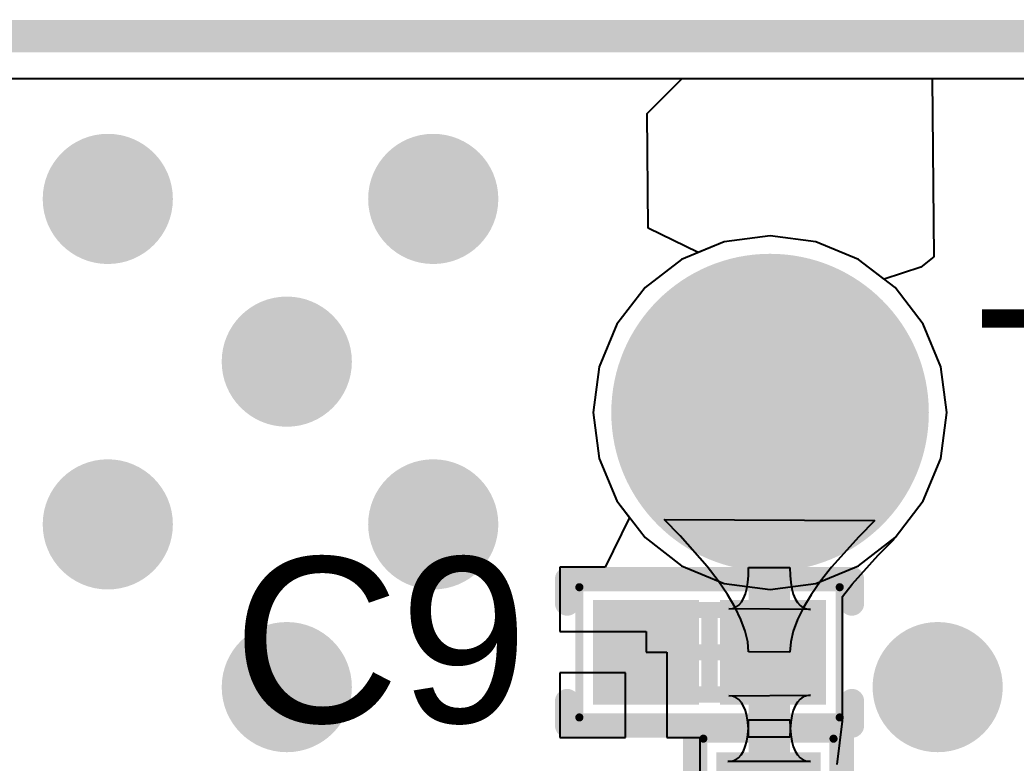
# Model space of a CAD drawing. Header units: inches. Extents: x 0 to 5455, y -5 to 5444.
# Drawn here: x 9.36 to 15.48, y 33.53 to 38.1 of the extents above; entities that cross this region are included whole.
import ezdxf

# ---------------------------------------------------------------- set-up
doc = ezdxf.new("R2010")
doc.units = ezdxf.units.IN
for name, color, linetype in [('Board Outline', 6, 'Continuous'), ('Bottom Layer', 5, 'Continuous'), ('Bottom Solder', 6, 'Continuous'), ('Multi-Layer', 9, 'Continuous'), ('Pad Holes', 156, 'Continuous'), ('Top 3D Body', 56, 'Continuous'), ('Top Courtyard', 56, 'Continuous'), ('Top Layer', 1, 'Continuous'), ('Top Overlay', 2, 'Continuous'), ('Top Paste', 8, 'Continuous'), ('Top Solder', 216, 'Continuous'), ('Via Holes', 16, 'Continuous')]:
    doc.layers.add(name, color=color, linetype=linetype)
doc.styles.add('Arial', font='', dxfattribs={"height": 0.2})
doc.styles.get('Arial').set_extended_font_data('Arial')

# ---------------------------------------------------------------- blocks, each defined once
blk = doc.blocks.new('2C1CB748_2B7B_4AED_959C_BA5F218FC650_37')
at = {"layer": 'Bottom Layer'}
h = blk.add_hatch(color=5, dxfattribs=at)
edge = h.paths.add_edge_path()
edge.add_arc((-1, -5), 0.925, 0, 360)
at = {"layer": 'Bottom Solder'}
h = blk.add_hatch(color=6, dxfattribs=at)
edge = h.paths.add_edge_path()
edge.add_arc((-1, -5), 0.9758, 0, 360)
at = {"layer": 'Multi-Layer'}
h = blk.add_hatch(color=9, dxfattribs=at)
edge = h.paths.add_edge_path()
edge.add_arc((-1, -5), 0.925, 0, 360)
at = {"layer": 'Pad Holes'}
h = blk.add_hatch(color=7, dxfattribs=at)
edge = h.paths.add_edge_path()
edge.add_arc((-1, -5), 0.5, 0, 360)
at = {"layer": 'Top Layer'}
h = blk.add_hatch(color=1, dxfattribs=at)
edge = h.paths.add_edge_path()
edge.add_arc((-1, -5), 0.925, 0, 360)
at = {"layer": 'Top Solder'}
h = blk.add_hatch(color=216, dxfattribs=at)
edge = h.paths.add_edge_path()
edge.add_arc((-1, -5), 0.9758, 0, 360)
blk = doc.blocks.new('CAP_0402_1005_RF_39')
at = {"layer": 'Top Layer'}
for points in [[(-0.665, -0.27), (-0.665, 0.27), (-0.115, 0.27), (-0.115, -0.27)], [(0.115, -0.27), (0.115, 0.27), (0.665, 0.27), (0.665, -0.27)]]:
    blk.add_hatch(color=1, dxfattribs=at).paths.add_polyline_path(points)
at = {"layer": 'Top Paste'}
for points in [[(-0.665, -0.27), (-0.665, 0.27), (-0.115, 0.27), (-0.115, -0.27)], [(0.115, -0.27), (0.115, 0.27), (0.665, 0.27), (0.665, -0.27)]]:
    blk.add_hatch(color=8, dxfattribs=at).paths.add_polyline_path(points)
at = {"layer": 'Top Solder'}
for points in [[(-0.7158, -0.3208), (-0.7158, 0.3208), (-0.0642, 0.3208), (-0.0642, -0.3208)], [(0.0642, -0.3208), (0.0642, 0.3208), (0.7158, 0.3208), (0.7158, -0.3208)]]:
    blk.add_hatch(color=216, dxfattribs=at).paths.add_polyline_path(points)
at = {"layer": 'Top 3D Body'}
for points in [[(-0.515, -0.26, 0.1, 0.1, 0), (-0.515, 0.26, 0.1, 0.1, 0)], [(-0.515, 0.26, 0.1, 0.1, 0), (0.515, 0.26, 0.1, 0.1, 0)], [(0.515, -0.26, 0.1, 0.1, 0), (0.515, 0.26, 0.1, 0.1, 0)], [(-0.515, -0.26, 0.1, 0.1, 0), (0.515, -0.26, 0.1, 0.1, 0)]]:
    blk.add_lwpolyline(points, format="xyseb", dxfattribs=at)
for points in [[(-0.54, 0.26, 0.05, 0.05, 1), (-0.49, 0.26, 0.05, 0.05, 1)], [(-0.54, 0.26, 0.05, 0.05, 1), (-0.49, 0.26, 0.05, 0.05, 1)], [(0.49, 0.26, 0.05, 0.05, 1), (0.54, 0.26, 0.05, 0.05, 1)], [(0.49, 0.26, 0.05, 0.05, 1), (0.54, 0.26, 0.05, 0.05, 1)], [(-0.54, -0.26, 0.05, 0.05, 1), (-0.49, -0.26, 0.05, 0.05, 1)], [(-0.54, -0.26, 0.05, 0.05, 1), (-0.49, -0.26, 0.05, 0.05, 1)], [(0.49, -0.26, 0.05, 0.05, 1), (0.54, -0.26, 0.05, 0.05, 1)], [(0.49, -0.26, 0.05, 0.05, 1), (0.54, -0.26, 0.05, 0.05, 1)]]:
    blk.add_lwpolyline(points, format="xyseb", close=True, dxfattribs=at)
at = {"layer": 'Top Courtyard'}
for points in [[(-0.8, -0.4, 0.05, 0.05, 0), (-0.8, 0.4, 0.05, 0.05, 0)], [(-0.8, 0.4, 0.05, 0.05, 0), (0.8, 0.4, 0.05, 0.05, 0)], [(0.8, -0.4, 0.05, 0.05, 0), (0.8, 0.4, 0.05, 0.05, 0)], [(0, -0.26, 0.1, 0.1, 0), (0, 0.26, 0.1, 0.1, 0)], [(-0.26, 0, 0.1, 0.1, 0), (0.26, 0, 0.1, 0.1, 0)], [(-0.8, -0.4, 0.05, 0.05, 0), (0.8, -0.4, 0.05, 0.05, 0)]]:
    blk.add_lwpolyline(points, format="xyseb", dxfattribs=at)
for points in [[(-0.8125, 0.4, 0.025, 0.025, 1), (-0.7875, 0.4, 0.025, 0.025, 1)], [(-0.8125, 0.4, 0.025, 0.025, 1), (-0.7875, 0.4, 0.025, 0.025, 1)], [(0.7875, 0.4, 0.025, 0.025, 1), (0.8125, 0.4, 0.025, 0.025, 1)], [(0.7875, 0.4, 0.025, 0.025, 1), (0.8125, 0.4, 0.025, 0.025, 1)], [(-0.025, 0.26, 0.05, 0.05, 1), (0.025, 0.26, 0.05, 0.05, 1)], [(-0.285, 0, 0.05, 0.05, 1), (-0.235, 0, 0.05, 0.05, 1)], [(0.235, 0, 0.05, 0.05, 1), (0.285, 0, 0.05, 0.05, 1)], [(-0.025, -0.26, 0.05, 0.05, 1), (0.025, -0.26, 0.05, 0.05, 1)], [(-0.8125, -0.4, 0.025, 0.025, 1), (-0.7875, -0.4, 0.025, 0.025, 1)], [(-0.8125, -0.4, 0.025, 0.025, 1), (-0.7875, -0.4, 0.025, 0.025, 1)], [(0.7875, -0.4, 0.025, 0.025, 1), (0.8125, -0.4, 0.025, 0.025, 1)], [(0.7875, -0.4, 0.025, 0.025, 1), (0.8125, -0.4, 0.025, 0.025, 1)]]:
    blk.add_lwpolyline(points, format="xyseb", close=True, dxfattribs=at)
at = {"layer": 'Top Overlay'}
for points in [[(-0.875, 0.45, 0.15, 0.15, 0), (0.875, 0.45, 0.15, 0.15, 0)], [(-0.875, 0.3, 0.15, 0.15, 0), (-0.875, 0.45, 0.15, 0.15, 0)], [(0.875, 0.3, 0.15, 0.15, 0), (0.875, 0.45, 0.15, 0.15, 0)], [(-0.875, -0.45, 0.15, 0.15, 0), (-0.875, -0.3, 0.15, 0.15, 0)], [(0.875, -0.45, 0.15, 0.15, 0), (0.875, -0.3, 0.15, 0.15, 0)], [(-0.875, -0.45, 0.15, 0.15, 0), (0.875, -0.45, 0.15, 0.15, 0)]]:
    blk.add_lwpolyline(points, format="xyseb", dxfattribs=at)
for points in [[(-0.9125, 0.45, 0.075, 0.075, 1), (-0.8375, 0.45, 0.075, 0.075, 1)], [(-0.9125, 0.45, 0.075, 0.075, 1), (-0.8375, 0.45, 0.075, 0.075, 1)], [(0.8375, 0.45, 0.075, 0.075, 1), (0.9125, 0.45, 0.075, 0.075, 1)], [(0.8375, 0.45, 0.075, 0.075, 1), (0.9125, 0.45, 0.075, 0.075, 1)], [(-0.9125, 0.3, 0.075, 0.075, 1), (-0.8375, 0.3, 0.075, 0.075, 1)], [(0.8375, 0.3, 0.075, 0.075, 1), (0.9125, 0.3, 0.075, 0.075, 1)], [(-0.9125, -0.3, 0.075, 0.075, 1), (-0.8375, -0.3, 0.075, 0.075, 1)], [(0.8375, -0.3, 0.075, 0.075, 1), (0.9125, -0.3, 0.075, 0.075, 1)], [(-0.9125, -0.45, 0.075, 0.075, 1), (-0.8375, -0.45, 0.075, 0.075, 1)], [(-0.9125, -0.45, 0.075, 0.075, 1), (-0.8375, -0.45, 0.075, 0.075, 1)], [(0.8375, -0.45, 0.075, 0.075, 1), (0.9125, -0.45, 0.075, 0.075, 1)], [(0.8375, -0.45, 0.075, 0.075, 1), (0.9125, -0.45, 0.075, 0.075, 1)]]:
    blk.add_lwpolyline(points, format="xyseb", close=True, dxfattribs=at)
blk = doc.blocks.new('CAP_0402_1005_RF_40')
at = {"layer": 'Top Layer'}
for points in [[(-0.665, -0.27), (-0.665, 0.27), (-0.115, 0.27), (-0.115, -0.27)], [(0.115, -0.27), (0.115, 0.27), (0.665, 0.27), (0.665, -0.27)]]:
    blk.add_hatch(color=1, dxfattribs=at).paths.add_polyline_path(points)
at = {"layer": 'Top Paste'}
for points in [[(-0.665, -0.27), (-0.665, 0.27), (-0.115, 0.27), (-0.115, -0.27)], [(0.115, -0.27), (0.115, 0.27), (0.665, 0.27), (0.665, -0.27)]]:
    blk.add_hatch(color=8, dxfattribs=at).paths.add_polyline_path(points)
at = {"layer": 'Top Solder'}
for points in [[(-0.7158, -0.3208), (-0.7158, 0.3208), (-0.0642, 0.3208), (-0.0642, -0.3208)], [(0.0642, -0.3208), (0.0642, 0.3208), (0.7158, 0.3208), (0.7158, -0.3208)]]:
    blk.add_hatch(color=216, dxfattribs=at).paths.add_polyline_path(points)
at = {"layer": 'Top 3D Body'}
for points in [[(-0.515, -0.26, 0.1, 0.1, 0), (-0.515, 0.26, 0.1, 0.1, 0)], [(0.515, 0.26, 0.1, 0.1, 0), (-0.515, 0.26, 0.1, 0.1, 0)], [(0.515, -0.26, 0.1, 0.1, 0), (0.515, 0.26, 0.1, 0.1, 0)], [(0.515, -0.26, 0.1, 0.1, 0), (-0.515, -0.26, 0.1, 0.1, 0)]]:
    blk.add_lwpolyline(points, format="xyseb", dxfattribs=at)
for points in [[(-0.54, 0.26, 0.05, 0.05, 1), (-0.49, 0.26, 0.05, 0.05, 1)], [(-0.54, 0.26, 0.05, 0.05, 1), (-0.49, 0.26, 0.05, 0.05, 1)], [(0.49, 0.26, 0.05, 0.05, 1), (0.54, 0.26, 0.05, 0.05, 1)], [(0.49, 0.26, 0.05, 0.05, 1), (0.54, 0.26, 0.05, 0.05, 1)], [(-0.54, -0.26, 0.05, 0.05, 1), (-0.49, -0.26, 0.05, 0.05, 1)], [(-0.54, -0.26, 0.05, 0.05, 1), (-0.49, -0.26, 0.05, 0.05, 1)], [(0.49, -0.26, 0.05, 0.05, 1), (0.54, -0.26, 0.05, 0.05, 1)], [(0.49, -0.26, 0.05, 0.05, 1), (0.54, -0.26, 0.05, 0.05, 1)]]:
    blk.add_lwpolyline(points, format="xyseb", close=True, dxfattribs=at)
at = {"layer": 'Top Courtyard'}
for points in [[(-0.8, -0.4, 0.05, 0.05, 0), (-0.8, 0.4, 0.05, 0.05, 0)], [(0.8, 0.4, 0.05, 0.05, 0), (-0.8, 0.4, 0.05, 0.05, 0)], [(0.8, -0.4, 0.05, 0.05, 0), (0.8, 0.4, 0.05, 0.05, 0)], [(0, -0.26, 0.1, 0.1, 0), (0, 0.26, 0.1, 0.1, 0)], [(0.26, 0, 0.1, 0.1, 0), (-0.26, 0, 0.1, 0.1, 0)], [(0.8, -0.4, 0.05, 0.05, 0), (-0.8, -0.4, 0.05, 0.05, 0)]]:
    blk.add_lwpolyline(points, format="xyseb", dxfattribs=at)
for points in [[(-0.8125, 0.4, 0.025, 0.025, 1), (-0.7875, 0.4, 0.025, 0.025, 1)], [(-0.8125, 0.4, 0.025, 0.025, 1), (-0.7875, 0.4, 0.025, 0.025, 1)], [(0.7875, 0.4, 0.025, 0.025, 1), (0.8125, 0.4, 0.025, 0.025, 1)], [(0.7875, 0.4, 0.025, 0.025, 1), (0.8125, 0.4, 0.025, 0.025, 1)], [(-0.025, 0.26, 0.05, 0.05, 1), (0.025, 0.26, 0.05, 0.05, 1)], [(-0.285, 0, 0.05, 0.05, 1), (-0.235, 0, 0.05, 0.05, 1)], [(0.235, 0, 0.05, 0.05, 1), (0.285, 0, 0.05, 0.05, 1)], [(-0.025, -0.26, 0.05, 0.05, 1), (0.025, -0.26, 0.05, 0.05, 1)], [(-0.8125, -0.4, 0.025, 0.025, 1), (-0.7875, -0.4, 0.025, 0.025, 1)], [(-0.8125, -0.4, 0.025, 0.025, 1), (-0.7875, -0.4, 0.025, 0.025, 1)], [(0.7875, -0.4, 0.025, 0.025, 1), (0.8125, -0.4, 0.025, 0.025, 1)], [(0.7875, -0.4, 0.025, 0.025, 1), (0.8125, -0.4, 0.025, 0.025, 1)]]:
    blk.add_lwpolyline(points, format="xyseb", close=True, dxfattribs=at)
at = {"layer": 'Top Overlay'}
for points in [[(0.875, 0.45, 0.15, 0.15, 0), (-0.875, 0.45, 0.15, 0.15, 0)], [(-0.875, 0.3, 0.15, 0.15, 0), (-0.875, 0.45, 0.15, 0.15, 0)], [(0.875, 0.3, 0.15, 0.15, 0), (0.875, 0.45, 0.15, 0.15, 0)], [(-0.875, -0.45, 0.15, 0.15, 0), (-0.875, -0.3, 0.15, 0.15, 0)], [(0.875, -0.45, 0.15, 0.15, 0), (0.875, -0.3, 0.15, 0.15, 0)], [(0.875, -0.45, 0.15, 0.15, 0), (-0.875, -0.45, 0.15, 0.15, 0)]]:
    blk.add_lwpolyline(points, format="xyseb", dxfattribs=at)
for points in [[(-0.9125, 0.45, 0.075, 0.075, 1), (-0.8375, 0.45, 0.075, 0.075, 1)], [(-0.9125, 0.45, 0.075, 0.075, 1), (-0.8375, 0.45, 0.075, 0.075, 1)], [(0.8375, 0.45, 0.075, 0.075, 1), (0.9125, 0.45, 0.075, 0.075, 1)], [(0.8375, 0.45, 0.075, 0.075, 1), (0.9125, 0.45, 0.075, 0.075, 1)], [(-0.9125, 0.3, 0.075, 0.075, 1), (-0.8375, 0.3, 0.075, 0.075, 1)], [(0.8375, 0.3, 0.075, 0.075, 1), (0.9125, 0.3, 0.075, 0.075, 1)], [(-0.9125, -0.3, 0.075, 0.075, 1), (-0.8375, -0.3, 0.075, 0.075, 1)], [(0.8375, -0.3, 0.075, 0.075, 1), (0.9125, -0.3, 0.075, 0.075, 1)], [(-0.9125, -0.45, 0.075, 0.075, 1), (-0.8375, -0.45, 0.075, 0.075, 1)], [(-0.9125, -0.45, 0.075, 0.075, 1), (-0.8375, -0.45, 0.075, 0.075, 1)], [(0.8375, -0.45, 0.075, 0.075, 1), (0.9125, -0.45, 0.075, 0.075, 1)], [(0.8375, -0.45, 0.075, 0.075, 1), (0.9125, -0.45, 0.075, 0.075, 1)]]:
    blk.add_lwpolyline(points, format="xyseb", close=True, dxfattribs=at)

msp = doc.modelspace()

# ---------------------------------------------------------------- hatches: boundary and pattern name
at = {"layer": 'Bottom Layer'}
h = msp.add_hatch(color=5, dxfattribs=at)
edge = h.paths.add_edge_path()
edge.add_arc((9.9, 37), 0.4, 0, 360)
h = msp.add_hatch(color=5, dxfattribs=at)
edge = h.paths.add_edge_path()
edge.add_arc((11.9, 37), 0.4, 0, 360)
h = msp.add_hatch(color=5, dxfattribs=at)
edge = h.paths.add_edge_path()
edge.add_arc((11, 36), 0.4, 0, 360)
h = msp.add_hatch(color=5, dxfattribs=at)
edge = h.paths.add_edge_path()
edge.add_arc((9.9, 35), 0.4, 0, 360)
h = msp.add_hatch(color=5, dxfattribs=at)
edge = h.paths.add_edge_path()
edge.add_arc((11.9, 35), 0.4, 0, 360)
h = msp.add_hatch(color=5, dxfattribs=at)
edge = h.paths.add_edge_path()
edge.add_arc((11, 34), 0.4, 0, 360)
h = msp.add_hatch(color=5, dxfattribs=at)
edge = h.paths.add_edge_path()
edge.add_arc((15, 34), 0.4, 0, 360)
at = {"layer": 'Top Layer'}
h = msp.add_hatch(color=1, dxfattribs=at)
edge = h.paths.add_edge_path()
edge.add_arc((9.9, 37), 0.4, 0, 360)
h = msp.add_hatch(color=1, dxfattribs=at)
edge = h.paths.add_edge_path()
edge.add_arc((11.9, 37), 0.4, 0, 360)
h = msp.add_hatch(color=1, dxfattribs=at)
edge = h.paths.add_edge_path()
edge.add_arc((11, 36), 0.4, 0, 360)
h = msp.add_hatch(color=1, dxfattribs=at)
edge = h.paths.add_edge_path()
edge.add_arc((9.9, 35), 0.4, 0, 360)
h = msp.add_hatch(color=1, dxfattribs=at)
edge = h.paths.add_edge_path()
edge.add_arc((11.9, 35), 0.4, 0, 360)
h = msp.add_hatch(color=1, dxfattribs=at)
edge = h.paths.add_edge_path()
edge.add_arc((11, 34), 0.4, 0, 360)
h = msp.add_hatch(color=1, dxfattribs=at)
edge = h.paths.add_edge_path()
edge.add_arc((15, 34), 0.4, 0, 360)
at = {"layer": 'Via Holes'}
h = msp.add_hatch(color=7, dxfattribs=at)
edge = h.paths.add_edge_path()
edge.add_arc((9.9, 37), 0.2, 0, 360)
h = msp.add_hatch(color=7, dxfattribs=at)
edge = h.paths.add_edge_path()
edge.add_arc((11.9, 37), 0.2, 0, 360)
h = msp.add_hatch(color=7, dxfattribs=at)
edge = h.paths.add_edge_path()
edge.add_arc((11, 36), 0.2, 0, 360)
h = msp.add_hatch(color=7, dxfattribs=at)
edge = h.paths.add_edge_path()
edge.add_arc((9.9, 35), 0.2, 0, 360)
h = msp.add_hatch(color=7, dxfattribs=at)
edge = h.paths.add_edge_path()
edge.add_arc((11.9, 35), 0.2, 0, 360)
h = msp.add_hatch(color=7, dxfattribs=at)
edge = h.paths.add_edge_path()
edge.add_arc((11, 34), 0.2, 0, 360)
h = msp.add_hatch(color=7, dxfattribs=at)
edge = h.paths.add_edge_path()
edge.add_arc((15, 34), 0.2, 0, 360)

# ---------------------------------------------------------------- linework, layer by layer
at = {"layer": 'Board Outline'}
msp.add_lwpolyline([(0, 38, 0.2, 0.2, 0), (28, 38, 0.2, 0.2, 0)], format="xyseb", dxfattribs=at)
at = {"layer": 'Bottom Layer'}
for p, q in [((0.259, 37.741), (27.741, 37.741)), ((13.6887, 36.7367), (13.4267, 36.6281)), ((13.97, 36.7737), (13.6887, 36.7367)), ((14.2513, 36.7367), (13.97, 36.7737)), ((14.5133, 36.6281), (14.2513, 36.7367)), ((13.4267, 36.6281), (13.2016, 36.4554)), ((14.7384, 36.4554), (14.5133, 36.6281)), ((13.2016, 36.4554), (13.0289, 36.2303)), ((14.9111, 36.2303), (14.7384, 36.4554)), ((13.0289, 36.2303), (12.9203, 35.9683)), ((15.0197, 35.9683), (14.9111, 36.2303)), ((12.9203, 35.9683), (12.8833, 35.687)), ((15.0567, 35.687), (15.0197, 35.9683)), ((12.8833, 35.687), (12.9203, 35.4057)), ((15.0197, 35.4057), (15.0567, 35.687)), ((12.9203, 35.4057), (13.0289, 35.1437)), ((14.9111, 35.1437), (15.0197, 35.4057)), ((13.0289, 35.1437), (13.2016, 34.9186)), ((14.7384, 34.9186), (14.9111, 35.1437)), ((13.2016, 34.9186), (13.4267, 34.7459)), ((14.5133, 34.7459), (14.7384, 34.9186)), ((13.4267, 34.7459), (13.6887, 34.6373)), ((14.2513, 34.6373), (14.5133, 34.7459)), ((13.6887, 34.6373), (13.97, 34.6003)), ((13.97, 34.6003), (14.2513, 34.6373))]:
    msp.add_line(p, q, dxfattribs=at)
at = {"layer": 'Top Layer'}
for p, q in [((0.259, 37.741), (14.9656, 37.741)), ((13.2152, 37.5245), (13.4297, 37.741)), ((13.4297, 37.741), (27.741, 37.741)), ((14.9656, 37.741), (14.9757, 36.6436)), ((13.2216, 36.8213), (13.2152, 37.5245)), ((13.5278, 36.67), (13.2216, 36.8213)), ((13.6887, 36.7367), (13.4267, 36.6281)), ((13.6887, 36.7367), (13.5278, 36.67)), ((13.97, 36.7737), (13.6887, 36.7367)), ((13.97, 36.7737), (13.6887, 36.7367)), ((14.2513, 36.7367), (13.97, 36.7737)), ((14.2513, 36.7367), (13.97, 36.7737)), ((14.5133, 36.6281), (14.2513, 36.7367)), ((14.5133, 36.6281), (14.2513, 36.7367)), ((13.4267, 36.6281), (13.2016, 36.4554)), ((14.6721, 36.5063), (14.5133, 36.6281)), ((14.7384, 36.4554), (14.5133, 36.6281)), ((14.9757, 36.6436), (14.8962, 36.5806)), ((14.8962, 36.5806), (14.6721, 36.5063)), ((13.2016, 36.4554), (13.0289, 36.2303)), ((14.9111, 36.2303), (14.7384, 36.4554)), ((13.0289, 36.2303), (12.9203, 35.9683)), ((15.0197, 35.9683), (14.9111, 36.2303)), ((12.9203, 35.9683), (12.8833, 35.687)), ((15.0567, 35.687), (15.0197, 35.9683)), ((12.8833, 35.687), (12.9203, 35.4057)), ((15.0197, 35.4057), (15.0567, 35.687)), ((12.9203, 35.4057), (13.0289, 35.1437)), ((14.9111, 35.1437), (15.0197, 35.4057)), ((13.0289, 35.1437), (13.1064, 35.0426)), ((14.7384, 34.9186), (14.9111, 35.1437)), ((13.1064, 35.0426), (12.9572, 34.7378)), ((13.4176, 34.9292), (13.3189, 35.0299)), ((13.3189, 35.0299), (14.6139, 35.0229)), ((14.6139, 35.0229), (14.5148, 34.9238)), ((13.5837, 34.7407), (13.4176, 34.9292)), ((14.5148, 34.9238), (14.3477, 34.7377)), ((14.6345, 34.8103), (14.7306, 34.9063)), ((14.7306, 34.9063), (14.7344, 34.9155)), ((14.7344, 34.9155), (14.7384, 34.9186)), ((14.4743, 34.6317), (14.6345, 34.8103)), ((12.9572, 34.7378), (12.679, 34.7378)), ((12.679, 34.7378), (12.679, 34.3408)), ((13.6511, 34.6529), (13.5837, 34.7407)), ((13.8368, 34.6865), (13.838, 34.7348)), ((13.838, 34.7348), (14.092, 34.7348)), ((14.092, 34.7348), (14.0933, 34.6861)), ((14.3477, 34.7377), (14.2799, 34.6508)), ((13.7082, 34.5694), (13.6511, 34.6529)), ((13.8331, 34.6433), (13.8368, 34.6865)), ((14.0933, 34.6861), (14.0971, 34.6425)), ((14.2799, 34.6508), (14.2225, 34.5679)), ((13.8185, 34.5722), (13.827, 34.6052)), ((13.827, 34.6052), (13.8331, 34.6433)), ((14.0971, 34.6425), (14.1034, 34.604)), ((14.1034, 34.604), (14.1123, 34.5706)), ((14.4154, 34.5563), (14.4743, 34.6317)), ((13.755, 34.4902), (13.7082, 34.5694)), ((13.7941, 34.5214), (13.8075, 34.5443)), ((13.8075, 34.5443), (13.8185, 34.5722)), ((14.1123, 34.5706), (14.1238, 34.5424)), ((14.1238, 34.5424), (14.1377, 34.5192)), ((14.2225, 34.5679), (14.1755, 34.4892)), ((14.4154, 33.7914), (14.4154, 34.5563)), ((13.7161, 34.4808), (13.7392, 34.4833)), ((14.219, 34.4777), (13.7161, 34.4808)), ((13.7392, 34.4833), (13.76, 34.4909)), ((13.7913, 34.4153), (13.755, 34.4902)), ((13.76, 34.4909), (13.7782, 34.5036)), ((13.7782, 34.5036), (13.7941, 34.5214)), ((14.1377, 34.5192), (14.1542, 34.5012)), ((14.1755, 34.4892), (14.139, 34.4145)), ((14.1542, 34.5012), (14.1733, 34.4882)), ((14.1733, 34.4882), (14.1949, 34.4804)), ((14.1949, 34.4804), (14.219, 34.4777)), ((13.8172, 34.3447), (13.7913, 34.4153)), ((14.139, 34.4145), (14.1129, 34.344)), ((13.8328, 34.2784), (13.8172, 34.3447)), ((12.679, 34.3408), (13.208, 34.3408)), ((13.208, 34.3408), (13.208, 34.2138)), ((14.1129, 34.344), (14.0972, 34.2775)), ((13.838, 34.2165), (13.8328, 34.2784)), ((14.0972, 34.2775), (14.092, 34.2151)), ((13.208, 34.2138), (13.335, 34.2138)), ((13.335, 34.2138), (13.335, 33.6898)), ((14.092, 34.2151), (13.838, 34.2165)), ((13.081, 34.0868), (12.679, 34.0868)), ((12.679, 34.0868), (12.679, 33.6898)), ((13.081, 33.6898), (13.081, 34.0868)), ((13.7161, 33.9468), (14.219, 33.9499)), ((13.7392, 33.9443), (13.7161, 33.9468)), ((13.76, 33.9367), (13.7392, 33.9443)), ((13.7782, 33.924), (13.76, 33.9367)), ((13.7941, 33.9062), (13.7782, 33.924)), ((14.1542, 33.9264), (14.1377, 33.9084)), ((14.1733, 33.9394), (14.1542, 33.9264)), ((14.1949, 33.9472), (14.1733, 33.9394)), ((14.219, 33.9499), (14.1949, 33.9472)), ((13.8075, 33.8833), (13.7941, 33.9062)), ((13.8185, 33.8554), (13.8075, 33.8833)), ((13.827, 33.8224), (13.8185, 33.8554)), ((14.1123, 33.857), (14.1034, 33.8236)), ((14.1238, 33.8852), (14.1123, 33.857)), ((14.1377, 33.9084), (14.1238, 33.8852)), ((13.8331, 33.7843), (13.827, 33.8224)), ((13.8367, 33.7501), (13.838, 33.799)), ((13.838, 33.799), (14.092, 33.799)), ((14.092, 33.799), (14.0933, 33.7501)), ((14.1034, 33.8236), (14.0971, 33.7851)), ((13.8329, 33.7064), (13.8367, 33.7501)), ((13.8368, 33.7411), (13.8331, 33.7843)), ((13.838, 33.6928), (13.8368, 33.7411)), ((14.0933, 33.7415), (14.092, 33.6928)), ((14.0971, 33.7851), (14.0933, 33.7415)), ((14.0933, 33.7501), (14.0971, 33.7064)), ((14.383, 33.5245), (14.4154, 33.7914)), ((14.4154, 33.7914), (14.4154, 33.7914)), ((12.679, 33.6898), (13.081, 33.6898)), ((13.335, 33.6898), (13.5376, 33.6898)), ((13.5376, 33.6898), (13.5376, 32.8456)), ((13.8266, 33.6679), (13.8329, 33.7064)), ((14.092, 33.6928), (13.838, 33.6928)), ((14.0971, 33.7064), (14.1034, 33.6679)), ((13.8063, 33.6062), (13.8177, 33.6344)), ((13.8177, 33.6344), (13.8266, 33.6679)), ((14.1034, 33.6679), (14.1123, 33.6344)), ((14.1123, 33.6344), (14.1238, 33.6062)), ((13.7351, 33.5445), (13.7567, 33.5522)), ((13.7567, 33.5522), (13.7758, 33.565)), ((13.7758, 33.565), (13.7923, 33.583)), ((13.7923, 33.583), (13.8063, 33.6062)), ((14.1238, 33.6062), (14.1377, 33.583)), ((14.1377, 33.583), (14.1542, 33.565)), ((14.1542, 33.565), (14.1733, 33.5522)), ((14.1733, 33.5522), (14.1949, 33.5445)), ((13.711, 33.5419), (13.7351, 33.5445)), ((14.219, 33.5419), (13.711, 33.5419)), ((14.1949, 33.5445), (14.219, 33.5419))]:
    msp.add_line(p, q, dxfattribs=at)
for points in [[(13.965, 35.682, 0.254, 0.254, 0), (13.97, 35.687, 0.254, 0.254, 0)], [(13.965, 33.278, 0.254, 0.254, 0), (13.965, 35.682, 0.254, 0.254, 0)]]:
    msp.add_lwpolyline(points, format="xyseb", dxfattribs=at)
for points in [[(13.9065, 35.687, 0.127, 0.127, 1), (14.0335, 35.687, 0.127, 0.127, 1)], [(13.9015, 35.682, 0.127, 0.127, 1), (14.0285, 35.682, 0.127, 0.127, 1)], [(13.9015, 35.682, 0.127, 0.127, 1), (14.0285, 35.682, 0.127, 0.127, 1)]]:
    msp.add_lwpolyline(points, format="xyseb", close=True, dxfattribs=at)

# ---------------------------------------------------------------- block references
for name, p in [('2C1CB748_2B7B_4AED_959C_BA5F218FC650_37', (14.97, 40.687)), ('CAP_0402_1005_RF_39', (13.598, 34.2138))]:
    msp.add_blockref(name, p)
at = {"rotation": 270}
msp.add_blockref('CAP_0402_1005_RF_40', (13.96, 32.883), dxfattribs=at)

# ---------------------------------------------------------------- texts
at = {"layer": 'Top Overlay', "style": 'Arial'}
for s, p in [('TP1', (15.24, 35.306)), ('C9', (10.668, 33.782)), ('C8', (15.24, 32.512))]:
    msp.add_text(s, height=1.016, dxfattribs=at).set_placement(p)

doc.saveas('drawing.dxf')
